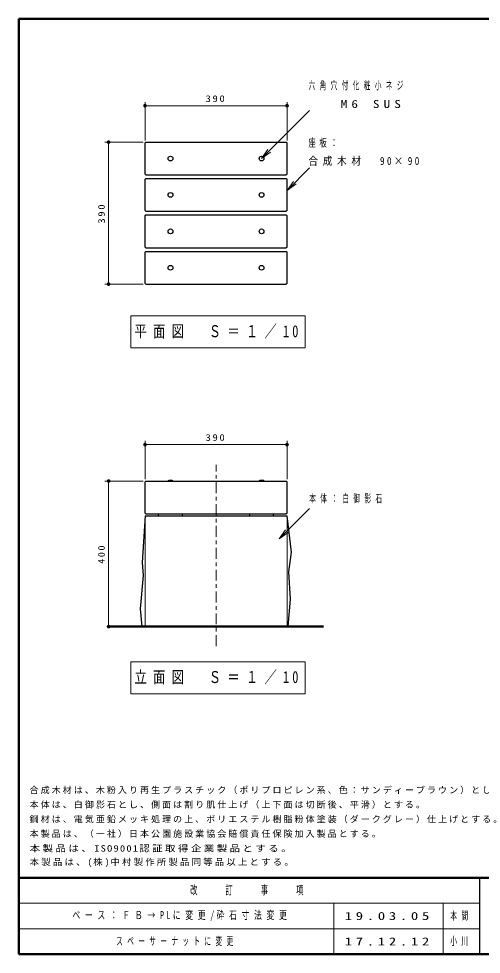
# Model space of a CAD drawing. Units: millimetres on the paper, scale 1:10. Extents: x -365 to 0, y 0 to 257.
# Drawn here: x -365 to -238, y 0 to 257 of the extents above; entities that cross this region are included whole.
import ezdxf

# ---------------------------------------------------------------- set-up
doc = ezdxf.new("R2010")
doc.units = ezdxf.units.MM
doc.linetypes.add('USER2', pattern=[6, 3, -1, 1, -1])
doc.layers.add('LY_1', color=7, linetype='Continuous', lineweight=13)
doc.layers.add('LY_3', color=7, linetype='Continuous', lineweight=13)
doc.styles.add('ＭＳ ゴシック', font='')
doc.styles.get('ＭＳ ゴシック').set_extended_font_data('MS Gothic')

# ---------------------------------------------------------------- blocks, each defined once
blk = doc.blocks.new('filled_dot')
at = {"color": 0, "linetype": 'Continuous', "lineweight": -2, "const_width": 1.25}
blk.add_lwpolyline([(-0.625, 0, 1), (0.625, 0, 1)], format="xyb", close=True, dxfattribs=at)
blk = doc.blocks.new('open_arrow')
at = {"color": 0, "linetype": 'Continuous', "lineweight": -2}
blk.add_lwpolyline([(7.5, 1.25), (0, 0), (7.5, -1.25)], dxfattribs=at)

msp = doc.modelspace()

# ---------------------------------------------------------------- linework, layer by layer
at = {"layer": 'LY_1'}
for p, q in [((-330.328, 223.589), (-330.328, 234.089)), ((-291.328, 223.589), (-291.328, 234.089)), ((-330.328, 233.089), (-291.328, 233.089)), ((-298.328, 218.589), (-285.163, 231.753)), ((-330.828, 223.089), (-341.328, 223.089)), ((-340.328, 184.089), (-340.328, 223.089)), ((-291.328, 209.831), (-285.163, 215.996)), ((-330.828, 184.089), (-341.328, 184.089)), ((-334.183, 175.367), (-334.183, 166.567)), ((-286.383, 175.367), (-334.183, 175.367)), ((-286.383, 166.567), (-286.383, 175.367)), ((-334.183, 166.567), (-286.383, 166.567)), ((-330.328, 130.506), (-330.328, 141.006)), ((-330.328, 140.006), (-291.328, 140.006)), ((-291.328, 130.506), (-291.328, 141.006)), ((-330.828, 130.006), (-341.328, 130.006)), ((-340.328, 90.006), (-340.328, 130.006)), ((-323.978, 130.106), (-323.828, 130.206)), ((-322.678, 130.106), (-323.978, 130.106)), ((-323.978, 130.106), (-323.978, 130.006)), ((-323.978, 130.006), (-322.678, 130.006)), ((-322.828, 130.206), (-323.828, 130.206)), ((-322.828, 130.206), (-322.678, 130.106)), ((-322.678, 130.106), (-322.678, 130.006)), ((-298.978, 130.106), (-298.828, 130.206)), ((-298.978, 130.106), (-298.978, 130.006)), ((-297.678, 130.106), (-298.978, 130.106)), ((-298.978, 130.006), (-297.678, 130.006)), ((-297.828, 130.206), (-298.828, 130.206)), ((-297.828, 130.206), (-297.678, 130.106)), ((-297.678, 130.106), (-297.678, 130.006)), ((-293.522, 114.091), (-285.163, 122.45)), ((-330.328, 90.006), (-330.328, 120.406)), ((-291.328, 90.006), (-291.328, 120.406)), ((-340.328, 90.006), (-339.328, 90.006)), ((-334.183, 80.367), (-334.183, 71.567)), ((-286.383, 80.367), (-334.183, 80.367)), ((-286.383, 71.567), (-286.383, 80.367)), ((-334.183, 71.567), (-286.383, 71.567))]:
    msp.add_line(p, q, dxfattribs=at)
at = {"layer": 'LY_1', "lineweight": 25}
for p, q in [((-330.328, 222.889), (-330.128, 223.089)), ((-330.328, 214.289), (-330.328, 222.889)), ((-330.128, 223.089), (-291.528, 223.089)), ((-291.528, 223.089), (-291.328, 222.889)), ((-291.328, 214.289), (-291.328, 222.889)), ((-330.128, 214.089), (-330.328, 214.289)), ((-330.128, 214.089), (-291.528, 214.089)), ((-291.328, 214.289), (-291.528, 214.089)), ((-330.328, 212.889), (-330.128, 213.089)), ((-330.328, 204.289), (-330.328, 212.889)), ((-330.128, 213.089), (-291.528, 213.089)), ((-291.528, 213.089), (-291.328, 212.889)), ((-291.328, 204.289), (-291.328, 212.889)), ((-330.128, 204.089), (-330.328, 204.289)), ((-330.328, 202.889), (-330.128, 203.089)), ((-330.128, 204.089), (-291.528, 204.089)), ((-330.128, 203.089), (-291.528, 203.089)), ((-291.328, 204.289), (-291.528, 204.089)), ((-291.528, 203.089), (-291.328, 202.889)), ((-330.328, 194.289), (-330.328, 202.889)), ((-291.328, 194.289), (-291.328, 202.889)), ((-330.128, 194.089), (-330.328, 194.289)), ((-330.328, 192.889), (-330.128, 193.089)), ((-330.328, 184.289), (-330.328, 192.889)), ((-330.128, 194.089), (-291.528, 194.089)), ((-330.128, 193.089), (-291.528, 193.089)), ((-291.328, 194.289), (-291.528, 194.089)), ((-291.528, 193.089), (-291.328, 192.889)), ((-291.328, 184.289), (-291.328, 192.889)), ((-330.128, 184.089), (-330.328, 184.289)), ((-330.128, 184.089), (-291.528, 184.089)), ((-291.328, 184.289), (-291.528, 184.089)), ((-326.578, 120.406), (-326.578, 121.006)), ((-320.078, 120.406), (-320.078, 121.006)), ((-301.578, 120.406), (-301.578, 121.006)), ((-295.078, 120.406), (-295.078, 121.006)), ((-330.328, 120.406), (-291.328, 120.406))]:
    msp.add_line(p, q, dxfattribs=at)
at = {"layer": 'LY_1', "linetype": 'USER2'}
msp.add_line((-310.828, 84.652), (-310.828, 134.473), dxfattribs=at)
at = {"layer": 'LY_1', "color": 21, "lineweight": 25}
for p, q in [((-330.328, 129.806), (-330.128, 130.006)), ((-330.328, 121.206), (-330.328, 129.806)), ((-330.128, 130.006), (-291.528, 130.006)), ((-291.528, 130.006), (-291.328, 129.806)), ((-291.328, 121.206), (-291.328, 129.806)), ((-330.128, 121.006), (-330.328, 121.206)), ((-330.128, 121.006), (-291.528, 121.006)), ((-296.928, 121.006), (-292.328, 121.006)), ((-291.328, 121.206), (-291.528, 121.006))]:
    msp.add_line(p, q, dxfattribs=at)
at = {"layer": 'LY_1', "lineweight": 50}
msp.add_line((-340.328, 90.006), (-281.328, 90.006), dxfattribs=at)
at = {"layer": 'LY_1', "lineweight": 25}
for points in [[(-330.328, 120.406), (-331.114, 107.63), (-330.79, 104.065), (-331.654, 94.883), (-331.219, 90.006)], [(-291.018, 90.006), (-290.342, 97.593), (-290.84, 105.069), (-290.093, 110.468), (-291.328, 120.406)]]:
    msp.add_lwpolyline(points, dxfattribs=at)
for centre in [(-323.328, 218.589), (-298.328, 218.589), (-323.328, 208.589), (-298.328, 208.589), (-323.328, 198.589), (-298.328, 198.589), (-323.328, 188.589), (-298.328, 188.589)]:
    msp.add_circle(centre, 0.65, dxfattribs=at)
at = {"layer": 'LY_3', "lineweight": 50}
for p, q in [((-365, 257), (-365, 0)), ((0, 257), (-365, 257)), ((-365, 21), (0, 21)), ((-365, 0), (0, 0))]:
    msp.add_line(p, q, dxfattribs=at)
at = {"layer": 'LY_3', "color": 211, "lineweight": 25}
msp.add_line((-238.5, 21), (-238.5, 0), dxfattribs=at)
at = {"layer": 'LY_3'}
for p, q in [((-365, 14), (-238.5, 14)), ((-278.5, 14), (-278.5, 0)), ((-248.5, 14), (-248.5, 0)), ((-365, 7), (-238.5, 7))]:
    msp.add_line(p, q, dxfattribs=at)

# ---------------------------------------------------------------- block references
at = {"layer": 'LY_1', "xscale": 0.4, "yscale": 0.4}
for p in [(-330.328, 233.089), (-330.328, 140.006)]:
    msp.add_blockref('filled_dot', p, dxfattribs=at)
for name, p, rotation in [('filled_dot', (-291.328, 233.089), 180), ('filled_dot', (-340.328, 223.089), 270), ('open_arrow', (-298.328, 218.589), 45), ('open_arrow', (-291.328, 209.831), 45), ('filled_dot', (-340.328, 184.089), 90), ('filled_dot', (-291.328, 140.006), 180), ('filled_dot', (-340.328, 130.006), 270), ('open_arrow', (-293.522, 114.091), 45), ('filled_dot', (-340.328, 90.006), 90)]:
    msp.add_blockref(name, p, dxfattribs=dict(at, rotation=rotation))

# ---------------------------------------------------------------- texts
at = {"layer": 'LY_1', "style": 'ＭＳ ゴシック'}
for s, insert, char_height, attachment_point in [('\\T1.64;\\W0.6;六角穴付化粧小ネジ', (-285.433, 238.553), 2.199, 4), ('\\T1.33;\\W1.15;390', (-310.828, 234.089), 1.833, 8), ('\\T1.64;\\W1.2;\\~\\~\\~M6\\~SUS', (-285.433, 233.553), 2.199, 4), ('\\T1.5;\\W0.65;座板：', (-285.441, 222.796), 2.199, 4), ('\\T1.5;\\W0.85;合成木材\u300090×90', (-285.441, 217.796), 2.199, 4), ('\\T1.51;\\W0.75;平面図\u3000Ｓ＝１／10', (-310.283, 170.967), 3.299, 5), ('\\T1.33;\\W1.15;390', (-310.828, 141.006), 1.833, 8), ('\\T1.64;\\W0.6;本体：白御影石', (-285.247, 125.1), 2.199, 4), ('\\T1.51;\\W0.75;立面図\u3000Ｓ＝１／10', (-310.283, 75.967), 3.299, 5), ('\\T1.23;合成木材は、木粉入り再生プラスチック（ポリプロピレン系、色：サンディーブラウン）とし、「再生有機系建材認定基準」適合品とする。', (-362, 44), 1.76, 7), ('\\T1.23;本体は、白御影石とし、側面は割り肌仕上げ（上下面は切断後、平滑）とする。', (-362, 40), 1.76, 7), ('\\T1.23;鋼材は、電気亜鉛メッキ処理の上、ポリエステル樹脂粉体塗装（ダークグレー）仕上げとする。', (-362, 36), 1.76, 7), ('\\T1.23;本製品は、（一社）日本公園施設業協会賠償責任保険加入製品とする。', (-362, 32), 1.76, 7), ('\\T1.23;\\W1.2;本製品は、ISO9001認証取得企業製品とする。', (-362, 28), 1.76, 7), ('\\T1.23;\\W1.05;本製品は、(株)中村製作所製品同等品以上とする。', (-362, 24), 1.76, 7), ('\\T1.59;\\W0.7;ベース：ＦＢ→PLに変更/砕石寸法変更', (-350.25, 10.5), 2.199, 4), ('\\T1.5;\\W1.35;19.03.05', (-275.5, 10.5), 2.199, 4), ('\\T1.64;\\W0.6;本間', (-246.5, 10.5), 2.199, 4), ('\\T1.64;\\W0.6;スペーサーナットに変更', (-338.25, 3.5), 2.199, 4), ('\\T1.5;\\W1.35;17.12.12', (-275.5, 3.5), 2.199, 4), ('\\T1.64;\\W0.6;小川', (-246.5, 3.5), 2.199, 4)]:
    msp.add_mtext(s, dxfattribs=dict(at, insert=insert, char_height=char_height, attachment_point=attachment_point))
at = {"layer": 'LY_1', "char_height": 1.833, "attachment_point": 8, "rotation": 90, "style": 'ＭＳ ゴシック'}
for s, insert in [('\\T1.33;\\W1.15;390', (-341.328, 203.589)), ('\\T1.33;\\W1.1;400', (-341.328, 110.006))]:
    msp.add_mtext(s, dxfattribs=dict(at, insert=insert))
at = {"layer": 'LY_3', "color": 4, "insert": (-301.75, 17.5), "char_height": 2.346, "attachment_point": 5, "style": 'ＭＳ ゴシック'}
msp.add_mtext('\\T1.64;\\W0.6;改\u3000\u3000訂\u3000\u3000事\u3000\u3000項', dxfattribs=at)

doc.saveas('drawing.dxf')
